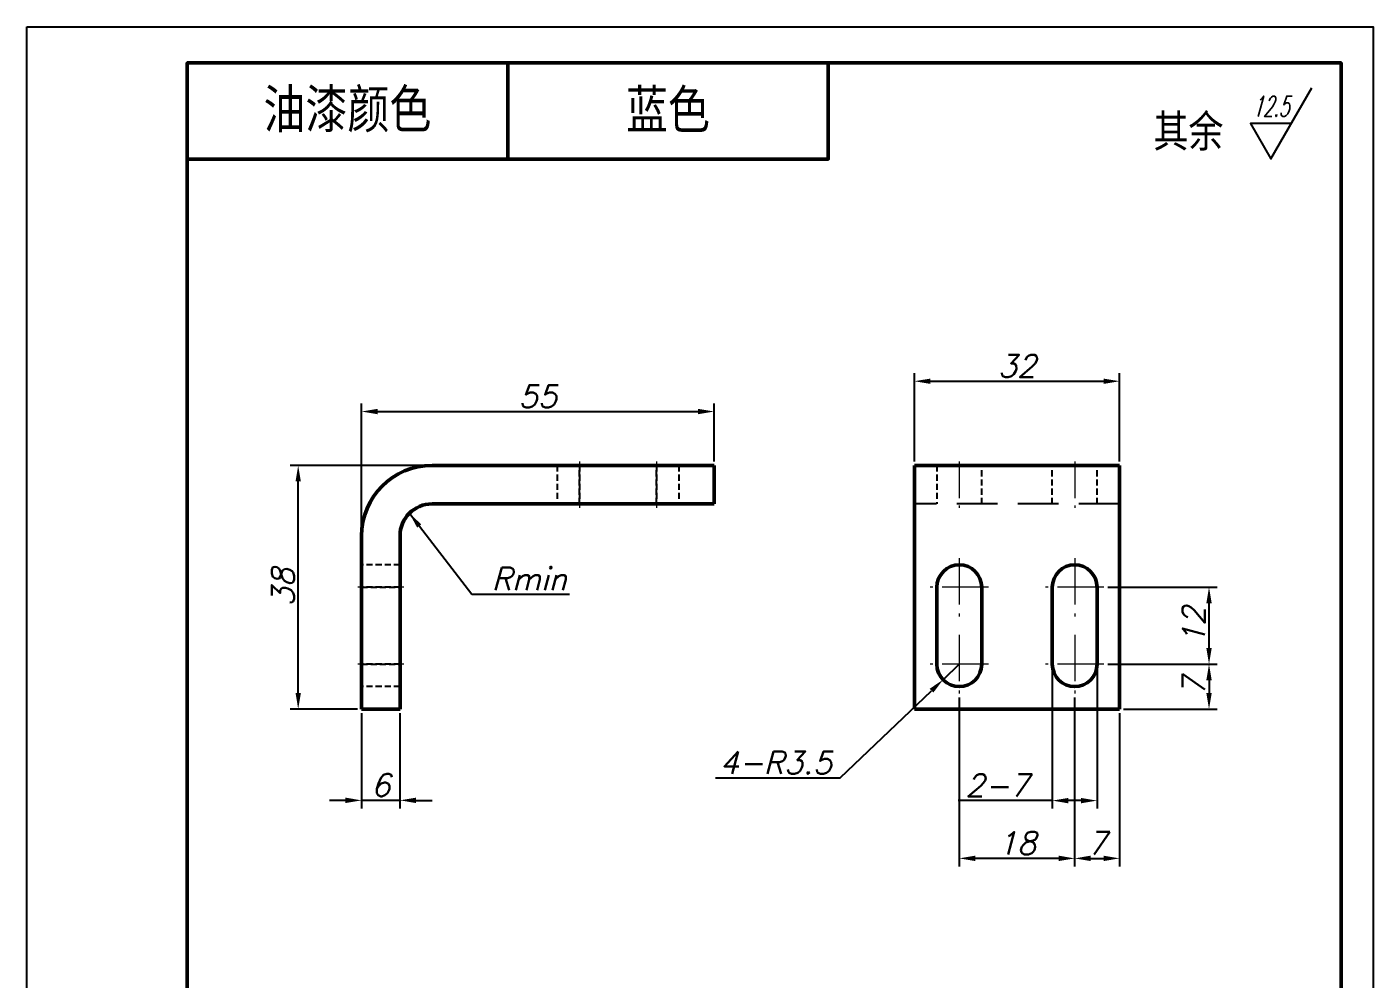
# Model space of a CAD drawing. Header units: inches. Extents: x 17901 to 26602, y 9673 to 14036.
# Drawn here: x 22752.9 to 22962.9, y 12643.3 to 12791.8 of the extents above; entities that cross this region are included whole.
import ezdxf
from ezdxf.enums import TextEntityAlignment as Align

# ---------------------------------------------------------------- set-up
doc = ezdxf.new("R2010")
doc.units = ezdxf.units.IN
doc.header["$MEASUREMENT"] = 0
doc.linetypes.add('CENTER', pattern=[50.8, 31.75, -6.35, 6.35, -6.35])
doc.linetypes.add('DASHED2', pattern=[9.525, 6.35, -3.175])
doc.layers.add('Dim', color=3, linetype='Continuous')
for name, color, linetype, lineweight in [('中心线', 1, 'CENTER', 15), ('图框_内框线', 5, 'Continuous', 50), ('标注线', 3, 'Continuous', 25), ('粗实线', 7, 'Continuous', 50), ('虚线', 2, 'DASHED2', 25)]:
    doc.layers.add(name, color=color, linetype=linetype, lineweight=lineweight)
doc.styles.add('DIM_FONT', font='romans.shx', dxfattribs={"oblique": 15})
doc.styles.add('仿宋体', font='FSGB2312.ttf', dxfattribs={"width": 0.8, "height": 3.5})
doc.dimstyles.new('幅面 1：1$0', dxfattribs={"dimtxt": 3.5, "dimasz": 2.5, "dimexe": 1.25, "dimexo": 0.625, "dimtad": 1, "dimdsep": 46, "dimtxsty": 'DIM_FONT', "dimcen": 2.5, "dimclrd": 256, "dimclre": 256, "dimclrt": 256, "dimadec": 0, "dimazin": 0, "dimtm": 1e-09, "dimtfac": 0.5, "dimtmove": 0, "dimatfit": 3, "dimfxl": 1, "dimlwd": -1, "dimarcsym": 0})
doc.dimstyles.new('幅面 1：1$4', dxfattribs={"dimtxt": 3.5, "dimasz": 2.5, "dimexe": 1.25, "dimexo": 0.625, "dimtad": 1, "dimtoh": 1, "dimdsep": 46, "dimtxsty": 'DIM_FONT', "dimcen": 2.5, "dimclrd": 256, "dimclre": 256, "dimclrt": 256, "dimazin": 2, "dimtfac": 0.5, "dimtmove": 0, "dimatfit": 3, "dimfxl": 1, "dimlwd": -1, "dimlwe": -1, "dimarcsym": 0})
doc.dimstyles.new('幅面 1：1$7', dxfattribs={"dimtxt": 3.5, "dimasz": 2.5, "dimexe": 1.25, "dimexo": 0.625, "dimtad": 1, "dimdsep": 46, "dimtxsty": 'DIM_FONT', "dimcen": 2.5, "dimclrd": 256, "dimclrt": 256, "dimadec": 0, "dimazin": 0, "dimtfac": 1, "dimtmove": 0, "dimatfit": 3, "dimfxl": 1, "dimlwd": -1, "dimarcsym": 0})

# ---------------------------------------------------------------- blocks, each defined once
blk = doc.blocks.new('*D341')
at = {"layer": 'Defpoints', "color": 0, "transparency": 16777216}
for p in [(22795.17, 12723.4), (22816.05, 12723.4), (22805.05, 12685.4)]:
    blk.add_point(p, dxfattribs=at)
at = {"layer": '标注线', "lineweight": -2, "transparency": 16777216}
for p, q in [((22815.43, 12723.4), (22793.92, 12723.4)), ((22804.43, 12685.4), (22793.92, 12685.4))]:
    blk.add_line(p, q, dxfattribs=at)
at = {"layer": '标注线', "transparency": 16777216}
blk.add_line((22795.17, 12687.9), (22795.17, 12720.9), dxfattribs=at)
for points in [[(22794.76, 12720.9), (22795.59, 12720.9), (22795.17, 12723.4)], [(22794.76, 12687.9), (22795.59, 12687.9), (22795.17, 12685.4)]]:
    blk.add_solid(points, dxfattribs=at)
at = {"layer": '标注线', "transparency": 16777216, "insert": (22792.8, 12704.4), "char_height": 3.5, "attachment_point": 5, "rotation": 90, "style": 'DIM_FONT'}
blk.add_mtext('38', dxfattribs=at)
blk = doc.blocks.new('*D342')
at = {"layer": 'Defpoints', "color": 0, "transparency": 16777216}
for p in [(22860.05, 12731.8), (22860.05, 12723.4), (22805.05, 12712.4)]:
    blk.add_point(p, dxfattribs=at)
at = {"layer": '标注线', "lineweight": -2, "transparency": 16777216}
for p, q in [((22805.05, 12713.02), (22805.05, 12733.05)), ((22860.05, 12724.02), (22860.05, 12733.05))]:
    blk.add_line(p, q, dxfattribs=at)
at = {"layer": '标注线', "transparency": 16777216}
blk.add_line((22807.55, 12731.8), (22857.55, 12731.8), dxfattribs=at)
for points in [[(22807.55, 12732.22), (22807.55, 12731.38), (22805.05, 12731.8)], [(22857.55, 12732.22), (22857.55, 12731.38), (22860.05, 12731.8)]]:
    blk.add_solid(points, dxfattribs=at)
at = {"layer": '标注线', "transparency": 16777216, "insert": (22832.55, 12734.17), "char_height": 3.5, "attachment_point": 5, "style": 'DIM_FONT'}
blk.add_mtext('55', dxfattribs=at)
blk = doc.blocks.new('*D343')
at = {"layer": 'Defpoints', "color": 0, "transparency": 16777216}
for p in [(22805.05, 12685.4), (22811.05, 12685.4), (22805.05, 12671.16)]:
    blk.add_point(p, dxfattribs=at)
at = {"layer": '标注线', "lineweight": -2, "transparency": 16777216}
for p, q in [((22805.05, 12684.77), (22805.05, 12669.91)), ((22811.05, 12684.77), (22811.05, 12669.91))]:
    blk.add_line(p, q, dxfattribs=at)
at = {"layer": '标注线', "transparency": 16777216}
for p, q in [((22802.55, 12671.16), (22800.05, 12671.16)), ((22811.05, 12671.16), (22805.05, 12671.16)), ((22813.55, 12671.16), (22816.05, 12671.16))]:
    blk.add_line(p, q, dxfattribs=at)
for points in [[(22802.55, 12671.58), (22802.55, 12670.74), (22805.05, 12671.16)], [(22813.55, 12671.58), (22813.55, 12670.74), (22811.05, 12671.16)]]:
    blk.add_solid(points, dxfattribs=at)
at = {"layer": '标注线', "transparency": 16777216, "insert": (22808.05, 12673.53), "char_height": 3.5, "attachment_point": 5, "style": 'DIM_FONT'}
blk.add_mtext('6', dxfattribs=at)
blk = doc.blocks.new('*D354')
at = {"layer": 'Defpoints', "color": 0, "transparency": 16777216}
for p in [(22923.3, 12736.53), (22891.3, 12723.4), (22923.3, 12723.4)]:
    blk.add_point(p, dxfattribs=at)
at = {"layer": '标注线', "lineweight": -2, "transparency": 16777216}
for p, q in [((22891.3, 12724.02), (22891.3, 12737.78)), ((22923.3, 12724.02), (22923.3, 12737.78))]:
    blk.add_line(p, q, dxfattribs=at)
at = {"layer": '标注线', "transparency": 16777216}
blk.add_line((22893.8, 12736.53), (22920.8, 12736.53), dxfattribs=at)
for points in [[(22893.8, 12736.94), (22893.8, 12736.11), (22891.3, 12736.53)], [(22920.8, 12736.94), (22920.8, 12736.11), (22923.3, 12736.53)]]:
    blk.add_solid(points, dxfattribs=at)
at = {"layer": '标注线', "transparency": 16777216, "insert": (22907.3, 12738.9), "char_height": 3.5, "attachment_point": 5, "style": 'DIM_FONT'}
blk.add_mtext('32', dxfattribs=at)
blk = doc.blocks.new('*D355')
at = {"layer": 'Defpoints', "color": 0, "transparency": 16777216}
for p in [(22920.85, 12704.4), (22937.26, 12704.4), (22920.85, 12692.4)]:
    blk.add_point(p, dxfattribs=at)
at = {"layer": '标注线', "lineweight": -2, "transparency": 16777216}
for p, q in [((22921.48, 12704.4), (22938.51, 12704.4)), ((22921.48, 12692.4), (22938.51, 12692.4))]:
    blk.add_line(p, q, dxfattribs=at)
at = {"layer": '标注线', "transparency": 16777216}
blk.add_line((22937.26, 12694.9), (22937.26, 12701.9), dxfattribs=at)
for points in [[(22936.84, 12701.9), (22937.68, 12701.9), (22937.26, 12704.4)], [(22936.84, 12694.9), (22937.68, 12694.9), (22937.26, 12692.4)]]:
    blk.add_solid(points, dxfattribs=at)
at = {"layer": '标注线', "transparency": 16777216, "insert": (22934.88, 12698.4), "char_height": 3.5, "attachment_point": 5, "rotation": 90, "style": 'DIM_FONT'}
blk.add_mtext('12', dxfattribs=at)
blk = doc.blocks.new('*D356')
at = {"layer": 'Defpoints', "color": 0, "transparency": 16777216}
for p in [(22920.85, 12692.4), (22923.3, 12685.4), (22937.26, 12685.4)]:
    blk.add_point(p, dxfattribs=at)
at = {"layer": '标注线', "lineweight": -2, "transparency": 16777216}
for p, q in [((22921.48, 12692.4), (22938.51, 12692.4)), ((22923.93, 12685.4), (22938.51, 12685.4))]:
    blk.add_line(p, q, dxfattribs=at)
at = {"layer": '标注线', "transparency": 16777216}
blk.add_line((22937.26, 12689.9), (22937.26, 12687.9), dxfattribs=at)
for points in [[(22936.84, 12689.9), (22937.68, 12689.9), (22937.26, 12692.4)], [(22936.84, 12687.9), (22937.68, 12687.9), (22937.26, 12685.4)]]:
    blk.add_solid(points, dxfattribs=at)
at = {"layer": '标注线', "transparency": 16777216, "insert": (22934.88, 12688.9), "char_height": 3.5, "attachment_point": 5, "rotation": 90, "style": 'DIM_FONT'}
blk.add_mtext('7', dxfattribs=at)
blk = doc.blocks.new('*D357')
at = {"layer": 'Defpoints', "color": 0, "transparency": 16777216}
for p in [(22898.3, 12687.85), (22916.3, 12687.85), (22898.3, 12662.11)]:
    blk.add_point(p, dxfattribs=at)
at = {"layer": '标注线', "lineweight": -2, "transparency": 16777216}
for p, q in [((22898.3, 12687.22), (22898.3, 12660.86)), ((22916.3, 12687.22), (22916.3, 12660.86))]:
    blk.add_line(p, q, dxfattribs=at)
at = {"layer": '标注线', "transparency": 16777216}
blk.add_line((22913.8, 12662.11), (22900.8, 12662.11), dxfattribs=at)
for points in [[(22900.8, 12662.53), (22900.8, 12661.69), (22898.3, 12662.11)], [(22913.8, 12662.53), (22913.8, 12661.69), (22916.3, 12662.11)]]:
    blk.add_solid(points, dxfattribs=at)
at = {"layer": '标注线', "transparency": 16777216, "insert": (22907.3, 12664.49), "char_height": 3.5, "attachment_point": 5, "style": 'DIM_FONT'}
blk.add_mtext('18', dxfattribs=at)
blk = doc.blocks.new('*D358')
at = {"layer": 'Defpoints', "color": 0, "transparency": 16777216}
for p in [(22916.3, 12687.85), (22923.3, 12685.4), (22923.3, 12662.11)]:
    blk.add_point(p, dxfattribs=at)
at = {"layer": '标注线', "lineweight": -2, "transparency": 16777216}
for p, q in [((22916.3, 12687.22), (22916.3, 12660.86)), ((22923.3, 12684.77), (22923.3, 12660.86))]:
    blk.add_line(p, q, dxfattribs=at)
at = {"layer": '标注线', "transparency": 16777216}
blk.add_line((22918.8, 12662.11), (22920.8, 12662.11), dxfattribs=at)
for points in [[(22918.8, 12662.53), (22918.8, 12661.69), (22916.3, 12662.11)], [(22920.8, 12662.53), (22920.8, 12661.69), (22923.3, 12662.11)]]:
    blk.add_solid(points, dxfattribs=at)
at = {"layer": '标注线', "transparency": 16777216, "insert": (22919.8, 12664.49), "char_height": 3.5, "attachment_point": 5, "style": 'DIM_FONT'}
blk.add_mtext('7', dxfattribs=at)
blk = doc.blocks.new('*D359')
at = {"layer": 'Defpoints', "color": 0, "transparency": 16777216}
for p in [(22912.8, 12692.4), (22919.8, 12692.4), (22912.8, 12671.12)]:
    blk.add_point(p, dxfattribs=at)
at = {"layer": '标注线', "lineweight": -2, "transparency": 16777216}
for p, q in [((22912.8, 12691.77), (22912.8, 12669.87)), ((22919.8, 12691.77), (22919.8, 12669.87))]:
    blk.add_line(p, q, dxfattribs=at)
at = {"layer": '标注线', "transparency": 16777216}
for p, q in [((22912.8, 12671.12), (22898.12, 12671.12)), ((22917.3, 12671.12), (22915.3, 12671.12))]:
    blk.add_line(p, q, dxfattribs=at)
for points in [[(22915.3, 12671.53), (22915.3, 12670.7), (22912.8, 12671.12)], [(22917.3, 12671.53), (22917.3, 12670.7), (22919.8, 12671.12)]]:
    blk.add_solid(points, dxfattribs=at)
at = {"layer": '标注线', "transparency": 16777216, "insert": (22904.21, 12673.49), "char_height": 3.5, "attachment_point": 5, "style": 'DIM_FONT'}
blk.add_mtext('2-7', dxfattribs=at)
blk = doc.blocks.new('*D202')
at = {"layer": 'Defpoints', "color": 0, "transparency": 16777216}
for p in [(22898.3, 12692.4), (22895.77, 12689.98)]:
    blk.add_point(p, dxfattribs=at)
at = {"layer": '标注线', "transparency": 16777216}
for p, q in [((22898.3, 12692.4), (22895.77, 12689.98)), ((22879.7, 12674.65), (22893.96, 12688.26)), ((22860.28, 12674.65), (22879.7, 12674.65))]:
    blk.add_line(p, q, dxfattribs=at)
blk.add_solid([(22893.68, 12688.56), (22894.25, 12687.96), (22895.77, 12689.98)], dxfattribs=at)
at = {"layer": '标注线', "transparency": 16777216, "insert": (22869.67, 12677.03), "char_height": 3.5, "attachment_point": 5, "style": 'DIM_FONT'}
blk.add_mtext('4-R3.5', dxfattribs=at)

msp = doc.modelspace()

# ---------------------------------------------------------------- linework, layer by layer
at = {"layer": 'Defpoints'}
msp.add_lwpolyline([(22752.853, 12791.785), (22962.853, 12791.785), (22962.853, 12494.785), (22752.853, 12494.785)], close=True, dxfattribs=at)
at = {"layer": 'Dim', "ltscale": 2}
msp.add_lwpolyline([(22950.107, 12776.734), (22943.707, 12776.734), (22946.907, 12771.192), (22953.307, 12782.277)], dxfattribs=at)
at = {"layer": '中心线', "ltscale": 0.180015}
for p, q in [((22839.053, 12723.999), (22839.053, 12716.799)), ((22851.053, 12723.999), (22851.053, 12716.799)), ((22898.304, 12723.999), (22898.304, 12716.799)), ((22916.304, 12723.999), (22916.304, 12716.799))]:
    msp.add_line(p, q, dxfattribs=at)
at = {"layer": '中心线', "ltscale": 0.2275}
for p, q in [((22898.304, 12708.949), (22898.304, 12699.849)), ((22916.304, 12708.949), (22916.304, 12699.849)), ((22898.304, 12696.949), (22898.304, 12687.849)), ((22916.304, 12696.949), (22916.304, 12687.849))]:
    msp.add_line(p, q, dxfattribs=at)
at = {"layer": '中心线', "ltscale": 0.180017}
for p, q in [((22811.653, 12704.399), (22804.453, 12704.399)), ((22811.653, 12692.399), (22804.453, 12692.399))]:
    msp.add_line(p, q, dxfattribs=at)
at = {"layer": '中心线', "ltscale": 0.227501}
for p, q in [((22902.854, 12704.399), (22893.754, 12704.399)), ((22920.854, 12704.399), (22911.754, 12704.399)), ((22902.854, 12692.399), (22893.754, 12692.399)), ((22920.854, 12692.399), (22911.754, 12692.399))]:
    msp.add_line(p, q, dxfattribs=at)
at = {"layer": '图框_内框线'}
msp.add_line((22827.853, 12786.165), (22827.853, 12771.165), dxfattribs=at)
for points in [[(22777.853, 12499.785), (22957.853, 12499.785), (22957.853, 12786.165), (22777.853, 12786.165)], [(22777.853, 12786.165), (22877.853, 12786.165), (22877.853, 12771.165), (22777.853, 12771.165)]]:
    msp.add_lwpolyline(points, close=True, dxfattribs=at)
at = {"layer": '粗实线'}
for p, q in [((22816.053, 12723.399), (22860.053, 12723.399)), ((22923.304, 12723.399), (22891.304, 12723.399)), ((22816.053, 12717.399), (22860.053, 12717.399)), ((22805.053, 12685.399), (22805.053, 12712.399)), ((22811.053, 12685.399), (22811.053, 12712.399)), ((22891.304, 12685.399), (22891.304, 12712.399)), ((22923.304, 12685.399), (22923.304, 12712.399)), ((22923.304, 12685.399), (22891.304, 12685.399))]:
    msp.add_line(p, q, dxfattribs=at)
at = {"layer": '粗实线', "ltscale": 0.15}
for p, q in [((22860.053, 12717.399), (22860.053, 12723.399)), ((22811.053, 12685.399), (22805.053, 12685.399))]:
    msp.add_line(p, q, dxfattribs=at)
at = {"layer": '粗实线', "ltscale": 0.275}
for p, q in [((22891.304, 12723.399), (22891.304, 12712.399)), ((22923.304, 12723.399), (22923.304, 12712.399))]:
    msp.add_line(p, q, dxfattribs=at)
at = {"layer": '粗实线', "ltscale": 0.3}
for p, q in [((22894.804, 12692.399), (22894.804, 12704.399)), ((22901.804, 12704.399), (22901.804, 12692.399)), ((22912.804, 12692.399), (22912.804, 12704.399)), ((22919.804, 12704.399), (22919.804, 12692.399))]:
    msp.add_line(p, q, dxfattribs=at)
at = {"layer": '粗实线'}
for centre, radius, start, end in [((22816.053, 12712.399), 11, 90, 180), ((22816.053, 12712.399), 5, 90, 180), ((22898.304, 12704.399), 3.5, 0, 180), ((22916.304, 12704.399), 3.5, 0, 180), ((22898.304, 12692.399), 3.5, 180, 0), ((22916.304, 12692.399), 3.5, 180, 0)]:
    msp.add_arc(centre, radius, start, end, dxfattribs=at)
at = {"layer": '虚线', "ltscale": 0.15}
for p, q in [((22835.553, 12723.399), (22835.553, 12717.399)), ((22835.553, 12723.399), (22835.553, 12717.399)), ((22839.053, 12717.399), (22839.053, 12723.399)), ((22839.053, 12717.399), (22839.053, 12723.399)), ((22839.053, 12723.399), (22839.053, 12717.399)), ((22839.053, 12717.399), (22839.053, 12723.399)), ((22851.053, 12717.399), (22851.053, 12723.399)), ((22851.053, 12723.399), (22851.053, 12717.399)), ((22851.053, 12717.399), (22851.053, 12723.399)), ((22851.053, 12717.399), (22851.053, 12723.399)), ((22854.553, 12723.399), (22854.553, 12717.399)), ((22854.553, 12723.399), (22854.553, 12717.399)), ((22894.804, 12723.399), (22894.804, 12717.399)), ((22901.804, 12717.399), (22901.804, 12723.399)), ((22912.804, 12717.399), (22912.804, 12723.399)), ((22919.804, 12717.399), (22919.804, 12723.399)), ((22811.053, 12707.899), (22805.053, 12707.899)), ((22811.053, 12707.899), (22805.053, 12707.899)), ((22805.053, 12704.399), (22811.053, 12704.399)), ((22805.053, 12704.399), (22811.053, 12704.399)), ((22805.053, 12704.399), (22811.053, 12704.399)), ((22811.053, 12704.399), (22805.053, 12704.399)), ((22811.053, 12692.399), (22805.053, 12692.399)), ((22811.053, 12692.399), (22805.053, 12692.399)), ((22805.053, 12692.399), (22811.053, 12692.399)), ((22811.053, 12692.399), (22805.053, 12692.399)), ((22811.053, 12688.899), (22805.053, 12688.899)), ((22811.053, 12688.899), (22805.053, 12688.899))]:
    msp.add_line(p, q, dxfattribs=at)
at = {"layer": '虚线'}
msp.add_line((22923.304, 12717.399), (22891.304, 12717.399), dxfattribs=at)

# ---------------------------------------------------------------- texts
at = {"layer": 'Dim', "ltscale": 2, "style": 'DIM_FONT', "oblique": 15, "width": 0.559478}
msp.add_text('12.5', height=3.2, dxfattribs=at).set_placement((22944.048, 12777.799), (22949.76, 12777.799), align=Align.FIT)
at = {"layer": 'Dim', "insert": (22928.589, 12778.034), "char_height": 5, "width": 61.23649, "attachment_point": 1, "style": '仿宋体'}
msp.add_mtext('其余', dxfattribs=at)
at = {"layer": '标注线', "char_height": 6, "width": 50, "attachment_point": 5, "style": '仿宋体'}
for s, insert in [('油漆颜色', (22802.853, 12778.665)), ('{\\fSimSun|b0|i0|c134|p2;蓝色}', (22852.853, 12778.665))]:
    msp.add_mtext(s, dxfattribs=dict(at, insert=insert))
at = {"layer": '标注线', "insert": (22825.376, 12703.959), "char_height": 3.5, "attachment_point": 7, "style": 'DIM_FONT'}
msp.add_mtext('Rmin', dxfattribs=at)

# ---------------------------------------------------------------- dimensions: what is measured, and where the dimension line sits
at = {"layer": '标注线'}
for base, p1, p2, picture, middle in [((22923.304, 12736.528), (22891.304, 12723.399), (22923.304, 12723.399), '*D354', (22907.304, 12738.903)), ((22860.053, 12731.8), (22805.053, 12712.399), (22860.053, 12723.399), '*D342', (22832.553, 12734.175)), ((22898.304, 12662.111), (22916.304, 12687.849), (22898.304, 12687.849), '*D357', (22907.304, 12664.486)), ((22923.304, 12662.111), (22916.304, 12687.849), (22923.304, 12685.399), '*D358', (22919.804, 12664.486)), ((22805.053, 12671.159), (22811.053, 12685.399), (22805.053, 12685.399), '*D343', (22808.053, 12673.534))]:
    dim = msp.add_linear_dim(base=base, p1=p1, p2=p2, dimstyle='幅面 1：1$0', dxfattribs=at)
    dim.commit()
    dim.dimension.update_dxf_attribs({"geometry": picture, "text_midpoint": middle})
for base, p1, p2, picture, middle in [((22795.174, 12723.399), (22805.053, 12685.399), (22816.053, 12723.399), '*D341', (22792.799, 12704.399)), ((22937.26, 12704.399), (22920.854, 12692.399), (22920.854, 12704.399), '*D355', (22934.885, 12698.399)), ((22937.26, 12685.399), (22920.854, 12692.399), (22923.304, 12685.399), '*D356', (22934.885, 12688.899))]:
    dim = msp.add_linear_dim(base=base, p1=p1, p2=p2, angle=90, dimstyle='幅面 1：1$0', dxfattribs=at)
    dim.commit()
    dim.dimension.update_dxf_attribs({"geometry": picture, "text_midpoint": middle})
dim = msp.add_radius_dim(center=(22898.304, 12692.399), mpoint=(22895.772, 12689.984), text='4-<>', dimstyle='幅面 1：1$4', dxfattribs=at)
dim.commit()
dim.dimension.update_dxf_attribs({"geometry": '*D202', "text_midpoint": (22869.675, 12674.651), "dimtype": 164})
dim = msp.add_linear_dim(base=(22912.804, 12671.117), p1=(22919.804, 12692.399), p2=(22912.804, 12692.399), text='2-<>', dimstyle='幅面 1：1$0', dxfattribs=at)
dim.commit()
dim.dimension.update_dxf_attribs({"geometry": '*D359', "text_midpoint": (22904.211, 12673.492)})

# ---------------------------------------------------------------- leaders
at = {"layer": '标注线', "annotation_type": 0, "has_hookline": 1, "hookline_direction": 0, "text_width": 12.113}
msp.add_leader([(22812.518, 12715.935), (22822.251, 12703.334), (22824.751, 12703.334)], dimstyle='幅面 1：1$7', override={"dimgap": 0.625, "dimtad": 1}, dxfattribs=at)

doc.saveas('drawing.dxf')
